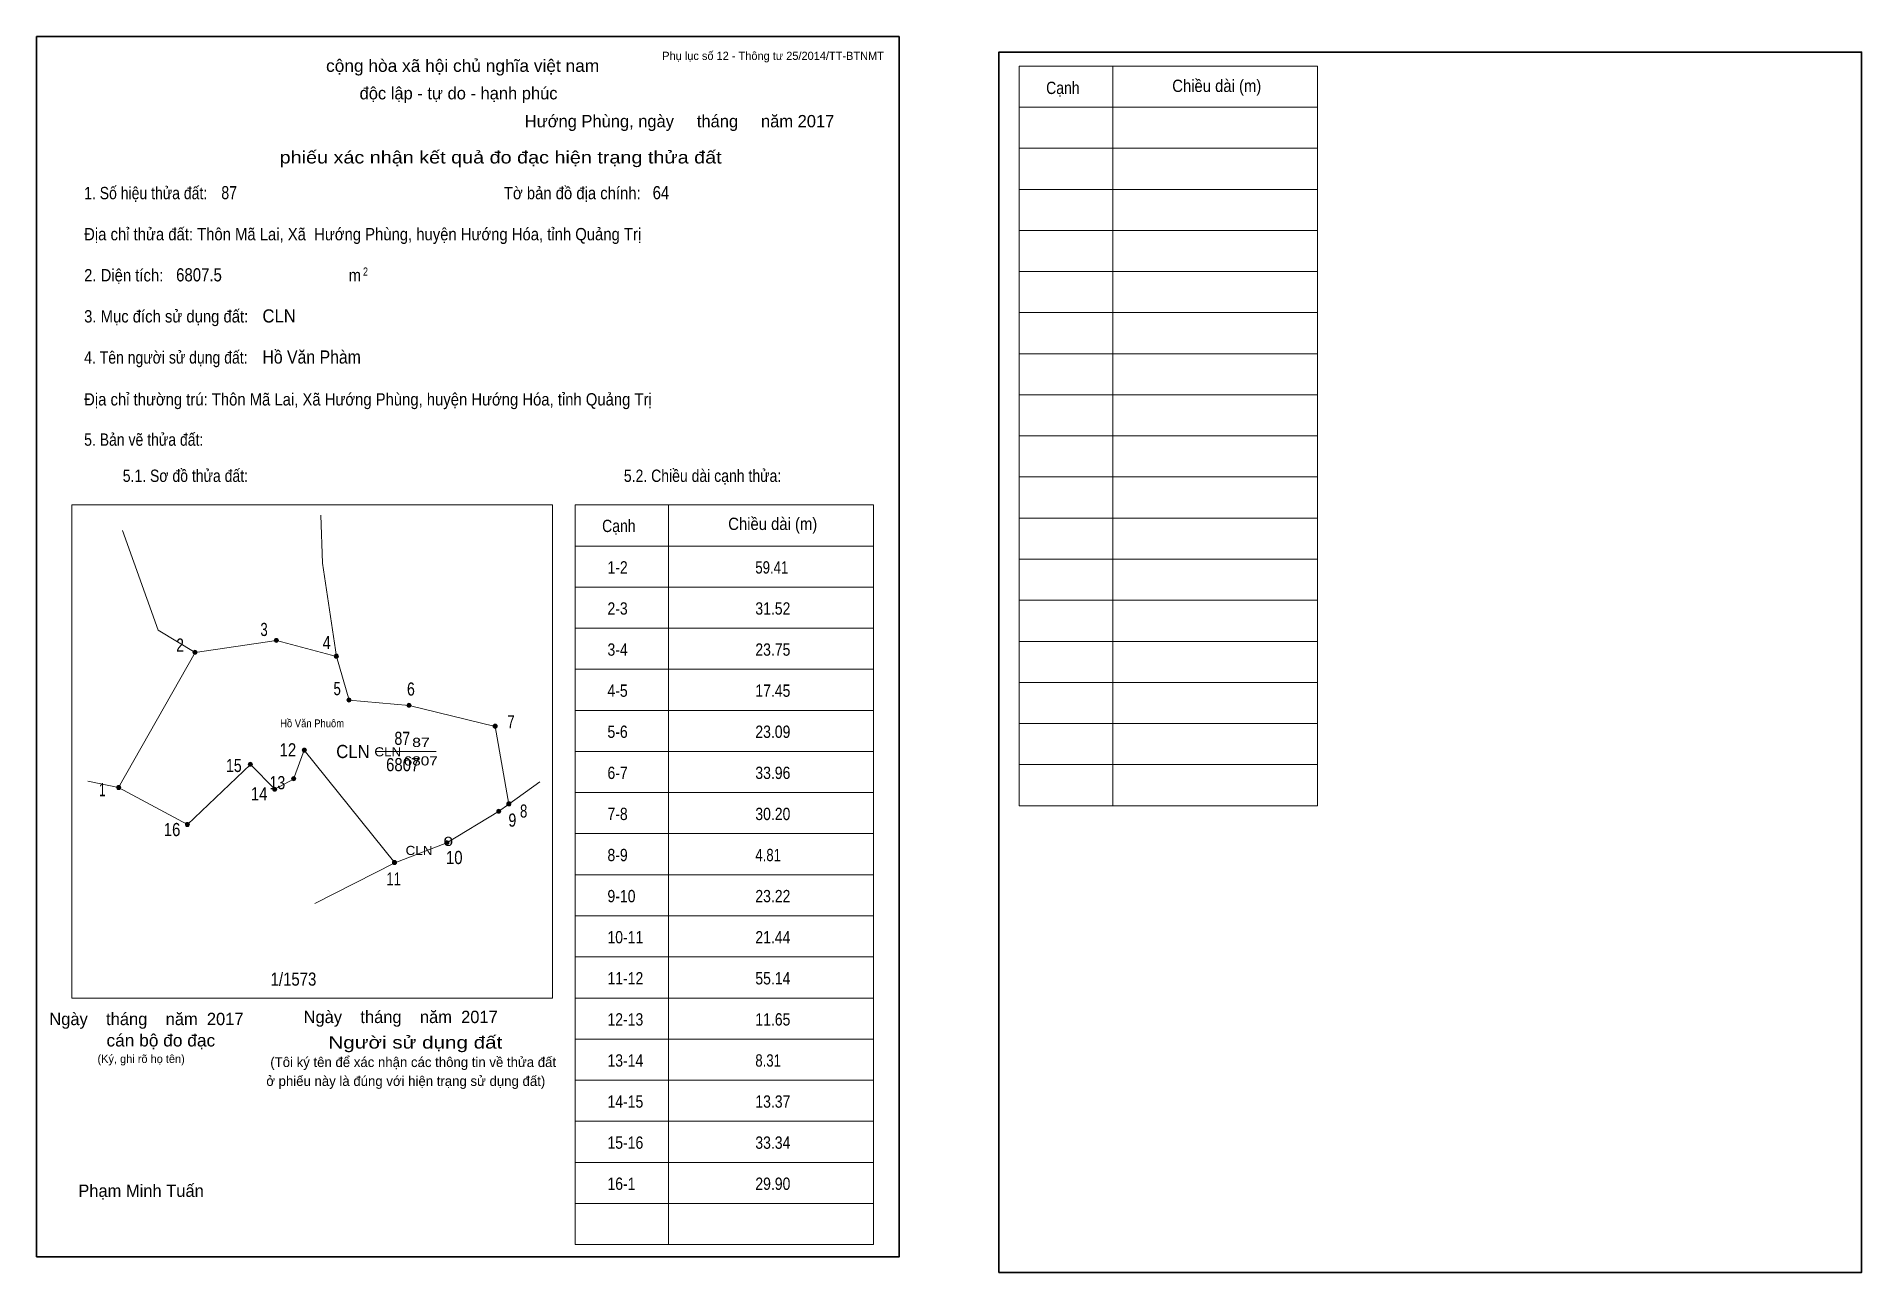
# Model space of a CAD drawing. Header units: centimetres. Extents: x 0 to 44.4, y -0.4 to 29.7.
import ezdxf
from ezdxf.enums import TextEntityAlignment as Align

# ---------------------------------------------------------------- set-up
doc = ezdxf.new("R2010")
doc.units = ezdxf.units.CM
doc.header["$LTSCALE"] = 0.12
for name, color, linetype in [('2', 7, 'Continuous'), ('3', 7, 'Continuous'), ('30', 7, 'Continuous'), ('34', 7, 'Continuous'), ('4', 7, 'Continuous'), ('5', 7, 'Continuous')]:
    doc.layers.add(name, color=color, linetype=linetype)
for name, color, linetype, lineweight in [('32', 7, 'Continuous', 13), ('33', 7, 'Continuous', 13), ('6', 7, 'Continuous', 13), ('63', 7, 'Continuous', 13), ('7', 7, 'Continuous', 13)]:
    doc.layers.add(name, color=color, linetype=linetype, lineweight=lineweight)

msp = doc.modelspace()

# ---------------------------------------------------------------- hatches: boundary and pattern name
at = {"layer": '32'}
for points in [[(3.9063, 14.7143, 1), (3.8063, 14.7143, 1)], [(5.8895, 15.0023, 1), (5.7895, 15.0023, 1)], [(7.35, 14.6183, 1), (7.25, 14.6183, 1)], [(7.6558, 13.552, 1), (7.5558, 13.552, 1)], [(9.1183, 13.4248, 1), (9.0183, 13.4248, 1)], [(11.2165, 12.9161, 1), (11.1165, 12.9161, 1)], [(5.2568, 11.9891, 1), (5.1568, 11.9891, 1)], [(6.5711, 12.3331, 1), (6.4711, 12.3331, 1)], [(6.3117, 11.6394, 1), (6.2117, 11.6394, 1)], [(2.0503, 11.4245, 1), (1.9503, 11.4245, 1)], [(5.8507, 11.3806, 1), (5.7507, 11.3806, 1)], [(11.3036, 10.8446, 1), (11.2036, 10.8446, 1)], [(11.5503, 11.0252, 1), (11.4503, 11.0252, 1)], [(3.7245, 10.5241, 1), (3.6245, 10.5241, 1)], [(10.0402, 10.0803, 1), (9.9402, 10.0803, 1)], [(8.7647, 9.5983, 1), (8.6647, 9.5983, 1)]]:
    msp.add_hatch(color=256, dxfattribs=at).paths.add_polyline_path(points)

# ---------------------------------------------------------------- linework, layer by layer
for centre in [(3.8563, 14.7143), (5.8395, 15.0023), (7.3, 14.6183), (7.6058, 13.552), (9.0683, 13.4248), (11.1665, 12.9161), (5.2068, 11.9891), (6.5211, 12.3331), (6.2617, 11.6394), (2.0003, 11.4245), (5.8007, 11.3806), (11.2536, 10.8446), (11.5003, 11.0252), (3.6745, 10.5241), (9.9902, 10.0803), (8.7147, 9.5983)]:
    msp.add_circle(centre, 0.05, dxfattribs=at)
at = {"layer": '33'}
msp.add_line((8.27, 12.3), (9.55, 12.3), dxfattribs=at)
at = {"layer": '6'}
for p, q in [((2, 11.42), (3.86, 14.71)), ((3.86, 14.71), (5.84, 15)), ((7.3, 14.61), (5.84, 15)), ((8.72, 9.59), (6.52, 12.33)), ((2, 11.42), (1.25, 11.58)), ((11.5, 11.02), (12.25, 11.56)), ((3.68, 10.52), (2, 11.42)), ((6.78, 8.6), (8.72, 9.59))]:
    msp.add_line(p, q, dxfattribs=at)
for points in [[(7.3, 14.61), (6.96, 16.88), (6.92, 18.05)], [(3.86, 14.71), (2.96, 15.25), (2.09, 17.68)], [(7.3, 14.61), (7.61, 13.55), (9.07, 13.42), (11.17, 12.91), (11.5, 11.02)], [(3.68, 10.52), (5.21, 11.98), (5.8, 11.38), (6.26, 11.63), (6.52, 12.33)], [(8.72, 9.59), (9.99, 10.08), (11.25, 10.84), (11.5, 11.02)]]:
    msp.add_lwpolyline(points, dxfattribs=at)
at = {"layer": '63'}
for p, q in [((23.92, 28.98), (31.19, 28.98)), ((23.92, 10.98), (23.92, 28.98)), ((26.2, 10.98), (26.2, 28.98)), ((31.19, 10.98), (31.19, 28.98)), ((23.92, 27.98), (31.19, 27.98)), ((23.92, 26.98), (31.19, 26.98)), ((23.92, 25.98), (31.19, 25.98)), ((23.92, 24.98), (31.19, 24.98)), ((23.92, 23.98), (31.19, 23.98)), ((23.92, 22.98), (31.19, 22.98)), ((23.92, 21.98), (31.19, 21.98)), ((23.92, 20.98), (31.19, 20.98)), ((23.92, 19.98), (31.19, 19.98)), ((23.92, 18.98), (31.19, 18.98)), ((0.86, 18.3), (12.56, 18.3)), ((0.86, 6.3), (0.86, 18.3)), ((12.56, 6.3), (12.56, 18.3)), ((13.11, 18.3), (20.38, 18.3)), ((13.11, 0.3), (13.11, 18.3)), ((15.39, 0.3), (15.39, 18.3)), ((20.38, 0.3), (20.38, 18.3)), ((23.92, 17.98), (31.19, 17.98)), ((13.11, 17.3), (20.38, 17.3)), ((23.92, 16.98), (31.19, 16.98)), ((13.11, 16.3), (20.38, 16.3)), ((23.92, 15.98), (31.19, 15.98)), ((13.11, 15.3), (20.38, 15.3)), ((23.92, 14.98), (31.19, 14.98)), ((13.11, 14.3), (20.38, 14.3)), ((23.92, 13.98), (31.19, 13.98)), ((13.11, 13.3), (20.38, 13.3)), ((23.92, 12.98), (31.19, 12.98)), ((13.11, 12.3), (20.38, 12.3)), ((23.92, 11.98), (31.19, 11.98)), ((13.11, 11.3), (20.38, 11.3)), ((23.92, 10.98), (31.19, 10.98)), ((13.11, 10.3), (20.38, 10.3)), ((13.11, 9.3), (20.38, 9.3)), ((13.11, 8.3), (20.38, 8.3)), ((13.11, 7.3), (20.38, 7.3)), ((0.86, 6.3), (12.56, 6.3)), ((13.11, 6.3), (20.38, 6.3)), ((13.11, 5.3), (20.38, 5.3)), ((13.11, 4.3), (20.38, 4.3)), ((13.11, 3.3), (20.38, 3.3)), ((13.11, 2.3), (20.38, 2.3)), ((13.11, 1.3), (20.38, 1.3)), ((13.11, 0.3), (20.38, 0.3))]:
    msp.add_line(p, q, dxfattribs=at)
at = {"layer": '63', "lineweight": 35}
for points in [[(0, 0), (0, 29.7), (21, 29.7), (21, 0)], [(23.43, -0.38), (23.43, 29.32), (44.43, 29.32), (44.43, -0.38)]]:
    msp.add_lwpolyline(points, close=True, dxfattribs=at)
at = {"layer": '7'}
msp.add_line((8.97, 12.3), (9.73, 12.3), dxfattribs=at)

# ---------------------------------------------------------------- texts
at = {"layer": '2', "width": 0.9}
msp.add_text('Hồ Văn Phuôm', height=0.1907, dxfattribs=at).set_placement((6.71, 12.89), align=Align.CENTER)
at = {"layer": '3', "width": 1.1}
for p in [(8.88, 12.18), (9.64, 9.78)]:
    msp.add_text('CLN', height=0.2225, dxfattribs=at).set_placement(p, align=Align.RIGHT)
at = {"layer": '30'}
for s, height, width, p in [('1-2', 0.3, 0.85, (13.9, 16.63)), ('59.41', 0.3, 0.8, (17.5, 16.63)), ('2-3', 0.3, 0.85, (13.9, 15.63)), ('31.52', 0.3, 0.85, (17.5, 15.63)), ('3-4', 0.3, 0.85, (13.9, 14.63)), ('23.75', 0.3, 0.85, (17.5, 14.63)), ('4-5', 0.3, 0.85, (13.9, 13.63)), ('17.45', 0.3, 0.85, (17.5, 13.63)), ('5-6', 0.3, 0.85, (13.9, 12.63)), ('23.09', 0.3, 0.85, (17.5, 12.63)), ('6-7', 0.3, 0.85, (13.9, 11.63)), ('33.96', 0.3, 0.85, (17.5, 11.63)), ('7-8', 0.3, 0.85, (13.9, 10.63)), ('30.20', 0.3, 0.85, (17.5, 10.63)), ('8-9', 0.3, 0.85, (13.9, 9.63)), ('4.81', 0.3, 0.8, (17.5, 9.63)), ('9-10', 0.3, 0.85, (13.9, 8.63)), ('23.22', 0.3, 0.85, (17.5, 8.63)), ('10-11', 0.3, 0.85, (13.9, 7.63)), ('21.44', 0.3, 0.85, (17.5, 7.63)), ('1/1573', 0.32, 0.85, (5.7, 6.6)), ('11-12', 0.3, 0.85, (13.9, 6.63)), ('55.14', 0.3, 0.85, (17.5, 6.63)), ('12-13', 0.3, 0.85, (13.9, 5.63)), ('11.65', 0.3, 0.85, (17.5, 5.63)), ('13-14', 0.3, 0.85, (13.9, 4.63)), ('8.31', 0.3, 0.8, (17.5, 4.63)), ('14-15', 0.3, 0.85, (13.9, 3.63)), ('13.37', 0.3, 0.85, (17.5, 3.63)), ('15-16', 0.3, 0.85, (13.9, 2.63)), ('33.34', 0.3, 0.85, (17.5, 2.63)), ('16-1', 0.3, 0.85, (13.9, 1.63)), ('29.90', 0.3, 0.85, (17.5, 1.63))]:
    msp.add_text(s, height=height, dxfattribs=dict(at, width=width)).set_placement(p)
at = {"layer": '32'}
for s, width, p in [('3', 0.75, (5.54, 15.11)), ('4', 0.8, (7.065, 14.79)), ('2', 0.8, (3.495, 14.73)), ('5', 0.75, (7.32, 13.67)), ('6', 0.8, (9.115, 13.66)), ('7', 0.75, (11.55, 12.86)), ('12', 0.85, (6.12, 12.18)), ('15', 0.8, (4.805, 11.8)), ('13', 0.8, (5.865, 11.38)), ('1', 0.65, (1.6, 11.21)), ('14', 0.85, (5.42, 11.11)), ('9', 0.8, (11.585, 10.47)), ('8', 0.75, (11.86, 10.69)), ('16', 0.85, (3.3, 10.24)), ('10', 0.85, (10.17, 9.56)), ('11', 0.75, (8.695, 9.04))]:
    msp.add_text(s, height=0.32, dxfattribs=dict(at, width=width)).set_placement(p, align=Align.CENTER)
at = {"layer": '33', "width": 0.95}
msp.add_text('CLN', height=0.32, dxfattribs=at).set_placement((8.11, 12.14), align=Align.RIGHT)
at = {"layer": '33'}
for s, width, p in [('87', 0.8, (8.905, 12.46)), ('6807', 0.85, (8.915, 11.82))]:
    msp.add_text(s, height=0.32, dxfattribs=dict(at, width=width)).set_placement(p, align=Align.CENTER)
at = {"layer": '34'}
for s, width, p in [('87', 0.8, (4.5, 25.74)), ('64', 0.85, (15, 25.74)), ('6807.5', 0.85, (3.4, 23.74)), ('CLN', 0.95, (5.5, 22.74)), ('Hồ Văn Phàm', 0.9, (5.5, 21.74))]:
    msp.add_text(s, height=0.32, dxfattribs=dict(at, width=width)).set_placement(p)
at = {"layer": '4'}
for s, width, p in [('87', 1.3, (9.36, 12.41)), ('0', 1.4, (10.025, 10))]:
    msp.add_text(s, height=0.2225, dxfattribs=dict(at, width=width)).set_placement(p, align=Align.CENTER)
at = {"layer": '5', "width": 1.25}
msp.add_text('6807', height=0.2225, dxfattribs=at).set_placement((9.355, 11.96), align=Align.CENTER)
at = {"layer": '63'}
for s, height, p in [('Phụ lục số 12 - Thông tư 25/2014/TT-BTNMT', 0.2, (20.63, 29.13)), ('Ngày    tháng    năm  2017', 0.3, (5.04, 5.64)), ('Ngày    tháng    năm  2017', 0.3, (11.23, 5.69)), ('(Ký, ghi rõ họ tên)', 0.2, (3.61, 4.72))]:
    msp.add_text(s, height=height, dxfattribs=at).set_placement(p, align=Align.RIGHT)
at = {"layer": '63', "width": 1.05}
msp.add_text('cộng hòa xã hội chủ nghĩa việt nam', height=0.3, dxfattribs=at).set_placement((10.375, 28.84), align=Align.CENTER)
at = {"layer": '63'}
for s, height, p in [('độc lập - tự do - hạnh phúc', 0.3, (10.275, 28.17)), ('Hướng Phùng, ngày     tháng     năm 2017', 0.3, (15.655, 27.49)), ('(Tôi ký tên để xác nhận các thông tin về thửa đất ', 0.24, (9.215, 4.62)), ('ở phiếu này là đúng với hiện trạng sử dụng đất)', 0.24, (8.99, 4.16)), ('Phạm Minh Tuấn', 0.3, (2.545, 1.46))]:
    msp.add_text(s, height=height, dxfattribs=at).set_placement(p, align=Align.CENTER)
for s, height, width, p in [('Cạnh', 0.3, 0.85, (24.58, 28.3)), ('Chiều dài (m)', 0.3, 0.9, (27.65, 28.35)), ('1. Số hiệu thửa đất:', 0.3, 0.85, (1.16, 25.74)), ('Tờ bản đồ địa chính:', 0.3, 0.9, (11.38, 25.74)), ('Địa chỉ thửa đất: Thôn Mã Lai, Xã  Hướng Phùng, huyện Hướng Hóa, tỉnh Quảng Trị', 0.3, 0.9, (1.16, 24.74)), ('2. Diện tích:', 0.3, 0.9, (1.16, 23.74)), ('2', 0.2, 0.8, (7.95, 23.88)), ('m', 0.3, 0.9, (7.6, 23.74)), ('3. Mục đích sử dụng đất:', 0.3, 0.9, (1.16, 22.74)), ('4. Tên người sử dụng đất:', 0.3, 0.85, (1.16, 21.74)), ('Địa chỉ thường trú: Thôn Mã Lai, Xã Hướng Phùng, huyện Hướng Hóa, tỉnh Quảng Trị', 0.3, 0.9, (1.16, 20.72)), ('5. Bản vẽ thửa đất:', 0.3, 0.85, (1.16, 19.74)), ('5.1. Sơ đồ thửa đất:', 0.3, 0.85, (2.1, 18.86)), ('5.2. Chiều dài cạnh thửa:', 0.3, 0.85, (14.3, 18.86)), ('Cạnh', 0.3, 0.85, (13.77, 17.64)), ('Chiều dài (m)', 0.3, 0.9, (16.84, 17.69))]:
    msp.add_text(s, height=height, dxfattribs=dict(at, width=width)).set_placement(p)
for s, width, p in [('phiếu xác nhận kết quả đo đạc hiện trạng thửa đất', 1.2, (16.68, 26.61)), ('cán bộ đo đạc', 1.05, (4.35, 5.12)), ('Người sử dụng đất', 1.25, (11.34, 5.07))]:
    msp.add_text(s, height=0.3, dxfattribs=dict(at, width=width)).set_placement(p, align=Align.RIGHT)

doc.saveas('drawing.dxf')
